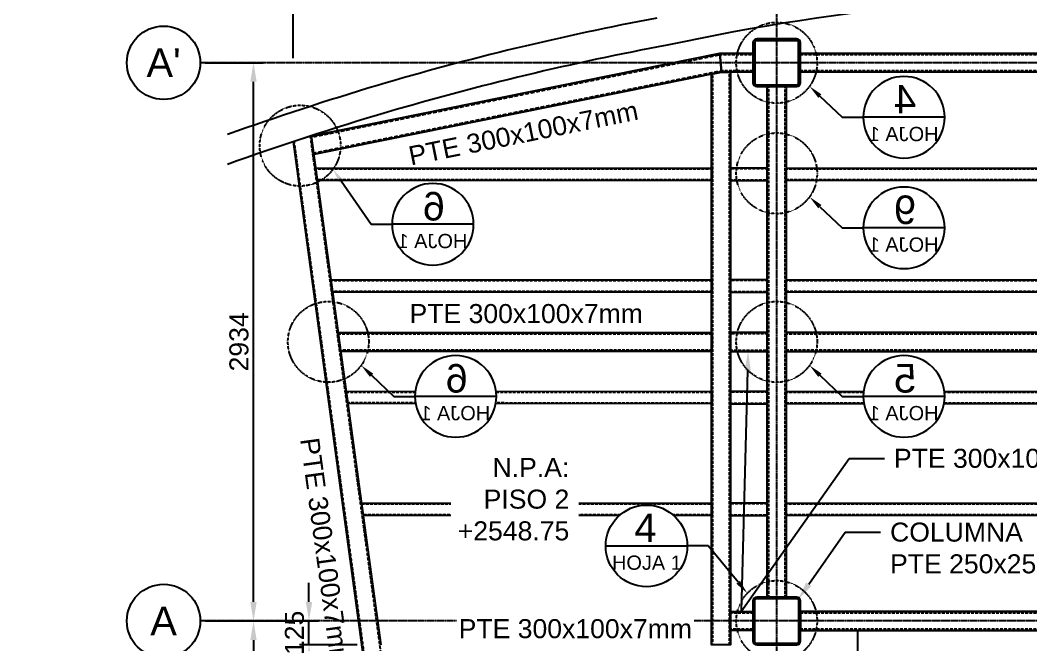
# Model space of a CAD drawing. Header units: millimetres. Extents: x -59786 to 1889966, y -10432 to 69447.
# Drawn here: x 9914 to 15228, y 21635 to 24917 of the extents above; entities that cross this region are included whole.
import ezdxf
from ezdxf import colors
from ezdxf.entities.mleader import LeaderData, LeaderLine
from ezdxf.enums import TextEntityAlignment as Align
from ezdxf.math import Vec2, Vec3

# ---------------------------------------------------------------- set-up
doc = ezdxf.new("R2010")
doc.units = ezdxf.units.MM
doc.header["$LTSCALE"] = 0.2
doc.set_wipeout_variables(frame=1)
doc.linetypes.add('CENTER', pattern=[50.8, 31.75, -6.35, 6.35, -6.35])
doc.linetypes.add('HIDDEN', pattern=[9.525, 6.35, -3.175])
for name, color, linetype in [('EE-5', 7, 'Continuous'), ('EE-TEXTO 1', 4, 'Continuous'), ('EE-TEXTO 2', 2, 'Continuous'), ('SIM-CONCRETO', 8, 'Continuous'), ('SIM-COTAS', 1, 'Continuous'), ('SIM-EJES', 8, 'CENTER'), ('SIM-OCULTOS', 8, 'HIDDEN'), ('SIM-PTE 160x65x4mm', 144, 'Continuous'), ('SIM-PTE 250x250x8mm', 51, 'Continuous'), ('SIM-PTE 300x100x7', 213, 'Continuous')]:
    doc.layers.add(name, color=color, linetype=linetype)
doc.styles.add('ARIAL EE', font='arial.ttf')
doc.styles.get("Standard").update_dxf_attribs({"font": 'arial.ttf'})
doc.dimstyles.new('EE 1_STANDAR', dxfattribs={"dimtxt": 2, "dimasz": 2, "dimexe": 1, "dimexo": 0.5, "dimgap": 0.5, "dimtad": 1, "dimdec": 0, "dimdsep": 46, "dimtxsty": 'ARIAL EE', "dimcen": 1.5, "dimclrd": 256, "dimclre": 256, "dimclrt": 2, "dimadec": 0, "dimazin": 0, "dimtfac": 1, "dimtdec": 0, "dimtix": 1, "dimtmove": 0, "dimatfit": 2, "dimfxl": 1, "dimlwd": -1, "dimlwe": -1, "dimarcsym": 0})

# ---------------------------------------------------------------- blocks, each defined once
blk = doc.blocks.new('ITEM_1')
at = {"layer": 'EE-5'}
blk.add_circle((0, 0), 3.86, dxfattribs=at)
at = {"layer": 'EE-TEXTO 1', "style": 'ARIAL EE', "flags": 4}
blk.add_attdef('EJE', text='', height=3, dxfattribs=at).set_placement((0, 0), align=Align.MIDDLE_CENTER)
blk = doc.blocks.new('*D207')
at = {"layer": 'SIM-COTAS', "color": 2, "transparency": 16777216, "insert": (12833, 21718.7), "char_height": 100, "attachment_point": 5, "style": 'ARIAL EE', "bg_fill": 3, "box_fill_scale": 1.1, "bg_fill_color": 256, "bg_fill_true_color": 13158600, "bg_fill_transparency": 0}
blk.add_mtext('PTE 300x100x7mm', dxfattribs=at)
blk = doc.blocks.new('*D208')
at = {"layer": 'SIM-COTAS', "transparency": 16777216}
for p, q in [((10886.2, 21759.7), (11190.9, 21759.7)), ((11140.9, 21659.7), (11140.9, 18529.7)), ((10886.2, 18429.7), (11190.9, 18429.7))]:
    blk.add_line(p, q, dxfattribs=at)
for points in [[(11124.3, 21659.7), (11157.6, 21659.7), (11140.9, 21759.7)], [(11124.3, 18529.7), (11157.6, 18529.7), (11140.9, 18429.7)]]:
    blk.add_solid(points, dxfattribs=at)
at = {"layer": 'SIM-COTAS', "color": 2, "transparency": 16777216, "insert": (11064.8, 20094.7), "char_height": 100, "attachment_point": 5, "rotation": 90, "style": 'ARIAL EE'}
blk.add_mtext('3330', dxfattribs=at)
blk = doc.blocks.new('*D213')
at = {"layer": 'SIM-COTAS', "transparency": 16777216}
for p, q in [((11432.7, 21859.7), (11432.7, 21959.7)), ((10886.2, 21759.7), (11482.7, 21759.7)), ((11432.7, 21634.7), (11432.7, 21759.7)), ((11685.7, 21634.7), (11382.7, 21634.7)), ((11432.7, 21534.7), (11432.7, 21434.7))]:
    blk.add_line(p, q, dxfattribs=at)
for points in [[(11416, 21859.7), (11449.3, 21859.7), (11432.7, 21759.7)], [(11416, 21534.7), (11449.3, 21534.7), (11432.7, 21634.7)]]:
    blk.add_solid(points, dxfattribs=at)
at = {"layer": 'SIM-COTAS', "color": 2, "transparency": 16777216, "insert": (11356.6, 21697.2), "char_height": 100, "attachment_point": 5, "rotation": 90, "style": 'ARIAL EE'}
blk.add_mtext('125', dxfattribs=at)
blk = doc.blocks.new('*D214')
at = {"layer": 'SIM-COTAS', "transparency": 16777216}
for p, q in [((10886.2, 24693.4), (11190.9, 24693.4)), ((11140.9, 21859.7), (11140.9, 24593.4)), ((10886.2, 21759.7), (11190.9, 21759.7))]:
    blk.add_line(p, q, dxfattribs=at)
for points in [[(11124.3, 24593.4), (11157.6, 24593.4), (11140.9, 24693.4)], [(11124.3, 21859.7), (11157.6, 21859.7), (11140.9, 21759.7)]]:
    blk.add_solid(points, dxfattribs=at)
at = {"layer": 'SIM-COTAS', "color": 2, "transparency": 16777216, "insert": (11064.8, 23226.5), "char_height": 100, "attachment_point": 5, "rotation": 90, "style": 'ARIAL EE'}
blk.add_mtext('2934', dxfattribs=at)
blk = doc.blocks.new('*D215')
at = {"layer": 'SIM-COTAS', "color": 2, "transparency": 16777216, "insert": (11517.9, 22114.3), "char_height": 100, "attachment_point": 5, "rotation": 277.7968, "style": 'ARIAL EE'}
blk.add_mtext('PTE 300x100x7mm', dxfattribs=at)
blk = doc.blocks.new('*D216')
at = {"layer": 'SIM-COTAS', "color": 2, "transparency": 16777216, "insert": (12574.7, 23374.6), "char_height": 100, "attachment_point": 5, "style": 'ARIAL EE'}
blk.add_mtext('PTE 300x100x7mm', dxfattribs=at)
blk = doc.blocks.new('*D217')
at = {"layer": 'SIM-COTAS', "color": 2, "transparency": 16777216, "insert": (16116.7, 23374.6), "char_height": 100, "attachment_point": 5, "style": 'ARIAL EE'}
blk.add_mtext('PTE 300x100x7mm', dxfattribs=at)
blk = doc.blocks.new('*D218')
at = {"layer": 'SIM-COTAS', "color": 2, "transparency": 16777216, "insert": (16041.7, 21885.7), "char_height": 100, "attachment_point": 5, "style": 'ARIAL EE'}
blk.add_mtext('PTE 300x100x7mm', dxfattribs=at)
blk = doc.blocks.new('*D219')
at = {"layer": 'SIM-COTAS', "color": 2, "transparency": 16777216, "insert": (12559.8, 24323), "char_height": 100, "attachment_point": 5, "rotation": 11.4175, "style": 'ARIAL EE'}
blk.add_mtext('PTE 300x100x7mm', dxfattribs=at)
blk = doc.blocks.new('*D220')
at = {"layer": 'SIM-COTAS', "color": 2, "transparency": 16777216, "insert": (16116.7, 24542.7), "char_height": 100, "attachment_point": 5, "style": 'ARIAL EE'}
blk.add_mtext('PTE 300x100x7mm', dxfattribs=at)
blk = doc.blocks.new('*D222')
at = {"layer": 'SIM-COTAS', "transparency": 16777216}
for p, q in [((11348.7, 24718.4), (11348.7, 26299.1)), ((13498.9, 26249.1), (11448.7, 26249.1)), ((13598.9, 26015.2), (13598.9, 26299.1))]:
    blk.add_line(p, q, dxfattribs=at)
for points in [[(11448.7, 26265.8), (11448.7, 26232.5), (11348.7, 26249.1)], [(13498.9, 26265.8), (13498.9, 26232.5), (13598.9, 26249.1)]]:
    blk.add_solid(points, dxfattribs=at)
at = {"layer": 'SIM-COTAS', "color": 2, "transparency": 16777216, "insert": (12473.8, 26325.2), "char_height": 100, "attachment_point": 5, "style": 'ARIAL EE'}
blk.add_mtext('2250', dxfattribs=at)
blk = doc.blocks.new('*D238')
at = {"layer": 'SIM-COTAS', "transparency": 16777216}
for p, q in [((11348.7, 24718.4), (11348.7, 25848.1)), ((11767.5, 25306), (11767.5, 25848.1)), ((11667.5, 25798.1), (11448.7, 25798.1))]:
    blk.add_line(p, q, dxfattribs=at)
for points in [[(11448.7, 25814.8), (11448.7, 25781.4), (11348.7, 25798.1)], [(11667.5, 25814.8), (11667.5, 25781.4), (11767.5, 25798.1)]]:
    blk.add_solid(points, dxfattribs=at)
at = {"layer": 'SIM-COTAS', "color": 2, "transparency": 16777216, "insert": (11558.1, 25874.2), "char_height": 100, "attachment_point": 5, "style": 'ARIAL EE'}
blk.add_mtext('419', dxfattribs=at)
blk = doc.blocks.new('ITEM DETALLE')
at = {"color": 7, "transparency": 16777216}
blk.add_wipeout([(0, 4.29), (-0.84, 4.2), (-1.64, 3.96), (-2.38, 3.56), (-3.03, 3.03), (-3.56, 2.38), (-3.96, 1.64), (-4.2, 0.84), (-4.29, 0), (-4.2, -0.84), (-3.96, -1.64), (-3.56, -2.38), (-3.03, -3.03), (-2.38, -3.56), (-1.64, -3.96), (-0.84, -4.2), (0, -4.29), (0.84, -4.2), (1.64, -3.96), (2.38, -3.56), (3.03, -3.03), (3.56, -2.38), (3.96, -1.64), (4.2, -0.84), (4.29, 0), (4.2, 0.84), (3.96, 1.64), (3.56, 2.38), (3.03, 3.03), (2.38, 3.56), (1.64, 3.96), (0.84, 4.2)], dxfattribs=at)
at = {"layer": 'EE-5', "color": 7, "transparency": 16777216}
blk.add_line((-4.29, 0), (4.29, 0), dxfattribs=at)
blk.add_circle((0, 0), 4.29, dxfattribs=at)
at = {"layer": 'EE-TEXTO 1', "color": 4, "transparency": 16777216, "style": 'ARIAL EE'}
blk.add_attdef('X', text='', height=3, dxfattribs=at).set_placement((-0.11, 1.9), align=Align.MIDDLE_CENTER)
at = {"layer": 'EE-TEXTO 2', "color": 2, "transparency": 16777216, "style": 'ARIAL EE'}
blk.add_attdef('###', text='', height=1.5, dxfattribs=at).set_placement((0.04, -1.76), align=Align.MIDDLE_CENTER)

msp = doc.modelspace()

# ---------------------------------------------------------------- linework, layer by layer
at = {"layer": 'SIM-CONCRETO'}
msp.add_line((11348.718, 24278.09, 0), (11937.641, 19966.286, 3.862), dxfattribs=at)
at = {"layer": 'SIM-CONCRETO', "extrusion": (0.006366, -3.29236e-05, 0.99998), "elevation": 100.919}
msp.add_lwpolyline([(20110.456, 24837.803, -0.05237395), (16136.125, 25046.35, 0.06032356), (13315.412, 24785.632, 0.046335)], format="xyb", dxfattribs=at)
at = {"layer": 'SIM-CONCRETO', "extrusion": (0.000604454, -1.95211e-09, 1), "elevation": -0.053}
for points in [[(13262.047, 24928.216, 0.02534033), (11792.409, 24574.52, 0.02534033)], [(13315.633, 24785.63, 0.0256017), (11845.336, 24433.739, 0.0256017)], [(11792.409, 24574.52, 0.0114425), (11003.806, 24316.565, 0.00768372)], [(11845.336, 24433.739, 0.01498706), (11003.806, 24158.522, 0.0087037)]]:
    msp.add_lwpolyline(points, format="xyb", dxfattribs=at)
at = {"layer": 'SIM-COTAS'}
msp.add_lwpolyline([(14316.742, 21705.293), (14316.742, 20938.451), (14214.849, 20938.451), (14418.635, 20913.451), (14316.742, 20913.451), (14316.742, 20146.609)], dxfattribs=at)
at = {"layer": 'SIM-EJES'}
for p, q in [((13891.742, 17260.694), (13891.742, 26567.979)), ((21304.631, 24693.398), (10861.16, 24693.398)), ((21295.858, 21759.656), (10861.16, 21759.656))]:
    msp.add_line(p, q, dxfattribs=at)
at = {"layer": 'SIM-OCULTOS'}
for p, q in [((11446.685, 24303.009, 0.407), (13592.679, 24736.398, 4.567)), ((13592.679, 24736.398, 0.423), (13766.742, 24736.398, 4.568)), ((14016.742, 24736.398, 3.454), (18216.742, 24736.398, 4.568)), ((13601.277, 24650.398, 4.569), (11457.941, 24217.546, 0.448)), ((13555.936, 21634.656, 2.362), (13555.936, 24634.1, 0.861)), ((13766.742, 24650.398, 4.568), (13601.277, 24650.398, 0.43)), ((13641.936, 24643.398, 0.394), (13641.936, 21634.656, 2.362)), ((18216.742, 24650.398, 4.568), (14016.742, 24650.398, 3.495)), ((13848.742, 24568.398), (13848.742, 21884.656)), ((13934.742, 24568.401, 4.402), (13934.742, 21884.66, 4.402)), ((11438.536, 24307.669, 0), (12029.781, 19978.903, 3.862)), ((11944.576, 19967.236, 3.862), (11355.479, 24280.314, 0)), ((11469.224, 24135.149, 0.427), (13548.936, 24135.149, 0.842)), ((13841.742, 24135.149), (13648.936, 24135.149, 0.414)), ((13941.742, 24135.149), (18291.742, 24135.149)), ((13548.936, 24078.149, 0.842), (11477.029, 24078.149, 0.427)), ((13648.936, 24078.149, 0.414), (13841.742, 24078.149)), ((18291.742, 24078.149), (13941.742, 24078.149)), ((11549.565, 23548.401, 0.427), (13548.936, 23548.401, 0.842)), ((13841.742, 23548.401), (13648.936, 23548.401, 0.414)), ((13941.742, 23548.401), (18291.742, 23548.401)), ((13548.936, 23491.401, 0.842), (11557.37, 23491.401, 0.427)), ((13648.936, 23491.401, 0.414), (13841.742, 23491.401)), ((18291.742, 23491.401), (13941.742, 23491.401)), ((11587.751, 23269.527, 3.456), (13548.936, 23269.528, 7.207)), ((13841.742, 23269.527, 3.454), (13648.826, 23269.528, 7.207)), ((13941.742, 23269.527), (18291.742, 23269.527)), ((13548.936, 23183.528, 7.207), (11599.527, 23183.527, 3.494)), ((13648.826, 23183.528, 7.207), (13841.742, 23183.527, 3.495)), ((18291.742, 23183.527), (13941.742, 23183.527)), ((11629.745, 22962.834, 0), (13548.936, 22961.653, 0.842)), ((13841.742, 22961.653), (13648.936, 22961.653, 0.414)), ((13941.742, 22961.653), (18291.742, 22961.653)), ((13548.936, 22904.653, 0.842), (11637.55, 22905.834, 0)), ((13648.936, 22904.653, 0.414), (13841.742, 22904.653)), ((18291.742, 22904.653), (13941.742, 22904.653)), ((11710.249, 22374.904, 0.427), (13548.936, 22374.904, 0.842)), ((13841.969, 22374.904), (13648.936, 22374.904, 0.414)), ((13941.969, 22374.904), (18291.969, 22374.904)), ((13548.936, 22317.904, 0.842), (11718.054, 22317.904, 0.427)), ((13648.936, 22317.904, 0.414), (13841.969, 22317.904)), ((18291.969, 22317.904), (13941.969, 22317.904)), ((13648.936, 21802.656, 4.296), (13766.742, 21802.656, 4.568)), ((14016.742, 21802.656), (18216.742, 21802.656)), ((13766.742, 21716.656, 4.568), (13648.936, 21716.656, 4.337)), ((18216.742, 21716.656), (14016.742, 21716.656))]:
    msp.add_line(p, q, dxfattribs=at)
for centre in [(13891.742, 24693.398), (11386.162, 24257.669, 0), (13891.742, 24112.343), (11534.418, 23226.527), (13891.742, 23226.527)]:
    msp.add_circle(centre, 212.416, dxfattribs=at)
at = {"layer": 'SIM-PTE 160x65x4mm', "elevation": 0.427}
for points in [[(13548.936, 24074.149), (11477.576, 24074.149), (11468.676, 24139.149), (13548.936, 24139.149)], [(13548.936, 23487.401), (11557.918, 23487.401), (11549.018, 23552.401), (13548.936, 23552.401)], [(13548.936, 22900.653), (11638.098, 22901.834), (11629.198, 22966.834), (13548.936, 22965.653)], [(13548.936, 22313.904), (11718.601, 22313.904), (11709.701, 22378.904), (13548.936, 22378.904)]]:
    msp.add_lwpolyline(points, close=True, dxfattribs=at)
at = {"layer": 'SIM-PTE 160x65x4mm'}
for points in [[(13648.936, 24074.149), (13841.742, 24074.149), (13841.742, 24139.149), (13648.936, 24139.149)], [(18291.742, 24074.149), (13941.742, 24074.149), (13941.742, 24139.149), (18291.742, 24139.149)], [(13648.936, 23487.401), (13841.742, 23487.401), (13841.742, 23552.401), (13648.936, 23552.401)], [(18291.742, 23487.401), (13941.742, 23487.401), (13941.742, 23552.401), (18291.742, 23552.401)], [(13648.936, 22900.653), (13841.742, 22900.653), (13841.742, 22965.653), (13648.936, 22965.653)], [(18291.742, 22900.653), (13941.742, 22900.653), (13941.742, 22965.653), (18291.742, 22965.653)], [(13648.936, 22313.904), (13841.969, 22313.904), (13841.969, 22378.904), (13648.936, 22378.904)], [(18291.969, 22313.904), (13941.969, 22313.904), (13941.969, 22378.904), (18291.969, 22378.904)]]:
    msp.add_lwpolyline(points, close=True, dxfattribs=at)
at = {"layer": 'SIM-PTE 250x250x8mm'}
for points in [[(13786.492, 24568.398), (13996.992, 24568.398, 0.41421356), (14016.742, 24588.148), (14016.742, 24798.648, 0.41421356), (13996.992, 24818.398), (13786.492, 24818.398, 0.41421356), (13766.742, 24798.648), (13766.742, 24588.148, 0.41421356)], [(13786.492, 24577.898), (13996.992, 24577.898, 0.41421356), (14007.242, 24588.148), (14007.242, 24798.648, 0.41421356), (13996.992, 24808.898), (13786.492, 24808.898, 0.41421356), (13776.242, 24798.648), (13776.242, 24588.148, 0.41421356)], [(13786.492, 21634.656), (13996.992, 21634.656, 0.41421356), (14016.742, 21654.406), (14016.742, 21864.906, 0.41421356), (13996.992, 21884.656), (13786.492, 21884.656, 0.41421356), (13766.742, 21864.906), (13766.742, 21654.406, 0.41421356)], [(13786.492, 21642.656), (13996.992, 21642.656, 0.41421356), (14008.742, 21654.406), (14008.742, 21864.906, 0.41421356), (13996.992, 21876.656), (13786.492, 21876.656, 0.41421356), (13774.742, 21864.906), (13774.742, 21654.406, 0.41421356)]]:
    msp.add_lwpolyline(points, format="xyb", close=True, dxfattribs=at)
at = {"layer": 'SIM-PTE 300x100x7', "extrusion": (-9.31023e-09, -9.30717e-10, 1), "elevation": 0}
msp.add_lwpolyline([(11445.3, 24309.87), (13591.98, 24743.398), (13601.976, 24643.398), (11458.893, 24210.597)], close=True, dxfattribs=at)
at = {"layer": 'SIM-PTE 300x100x7'}
for points in [[(13591.98, 24743.398), (13766.742, 24743.398), (13766.742, 24643.398), (13601.976, 24643.398)], [(14016.742, 24743.398), (18216.742, 24743.398), (18216.742, 24643.398), (14016.742, 24643.398)], [(13941.742, 24568.398), (13941.742, 21884.656), (13841.742, 21884.656), (13841.742, 24568.398)], [(11586.792, 23276.527), (13548.936, 23276.528), (13548.936, 23176.528), (11600.485, 23176.527)], [(13841.742, 23276.527), (13648.826, 23276.528), (13648.826, 23176.528), (13841.742, 23176.527)], [(13941.742, 23176.527), (18291.742, 23176.527), (18291.742, 23276.527), (13941.742, 23276.527)], [(13648.936, 21809.656), (13766.742, 21809.656), (13766.742, 21709.656), (13648.936, 21709.656)], [(14016.742, 21709.656), (18216.742, 21709.656), (18216.742, 21809.656), (14016.742, 21809.656)]]:
    msp.add_lwpolyline(points, close=True, dxfattribs=at)
at = {"layer": 'SIM-PTE 300x100x7', "elevation": 0.414}
msp.add_lwpolyline([(13648.936, 24643.398), (13648.936, 21634.656), (13548.936, 21634.656), (13548.936, 24632.686), (13601.976, 24643.398)], close=True, dxfattribs=at)
at = {"layer": 'SIM-PTE 300x100x7', "elevation": 0}
msp.add_lwpolyline([(11811.609, 21634.656), (11445.3, 24309.87), (11348.718, 24278.09), (11710.676, 21634.656)], dxfattribs=at)

# ---------------------------------------------------------------- block references
at = {"layer": 'SIM-COTAS'}
ref = msp.add_blockref('ITEM_1', (10668.303, 24693.398), dxfattribs=dict(at, xscale=50.00000000000001, yscale=50.00000000000001, zscale=50.00000000000001, rotation=179.9999999999999))
ref.add_attrib('EJE', "A'", dxfattribs={"layer": 'EE-TEXTO 1', "height": 150, "style": 'ARIAL EE', "flags": 4}).set_placement((10668.236, 24693.441), align=Align.MIDDLE_CENTER)
ref = msp.add_blockref('ITEM_1', (10668.303, 21759.656), dxfattribs=dict(at, xscale=50.00000000000001, yscale=50.00000000000001, zscale=50.00000000000001, rotation=179.9999999999999))
ref.add_attrib('EJE', 'A', dxfattribs={"layer": 'EE-TEXTO 1', "height": 150, "style": 'ARIAL EE', "flags": 4}).set_placement((10668.236, 21759.7), align=Align.MIDDLE_CENTER)

# ---------------------------------------------------------------- dimensions: what is measured, and where the dimension line sits
dim = msp.add_linear_dim(base=(11348.718, 26249.137), p1=(13598.936, 25990.192, -2.863), p2=(11348.718, 24693.398), dimstyle='EE 1_STANDAR', dxfattribs=at)
dim.commit()
dim.dimension.update_dxf_attribs({"geometry": '*D222', "text_midpoint": (12473.827, 26325.195)})
dim = msp.add_linear_dim(base=(11348.718, 25798.105), p1=(11767.504, 25280.964), p2=(11348.718, 24693.398), dimstyle='EE 1_STANDAR', override={"dimtmove": 1}, dxfattribs=at)
dim.commit()
dim.dimension.update_dxf_attribs({"geometry": '*D238', "text_midpoint": (11558.111, 25874.162)})
dim = msp.add_aligned_dim(p1=(13591.98, 24743.398), p2=(11445.3, 24309.87, 0), distance=283.841, text='PTE 300x100x7mm', dimstyle='EE 1_STANDAR', override={"dimse1": 1, "dimse2": 1, "dimsd1": 1, "dimsd2": 1}, dxfattribs=at)
dim.commit()
dim.dimension.update_dxf_attribs({"geometry": '*D219', "text_midpoint": (12559.765, 24322.996)})
for base, p1, p2, picture, middle in [((18216.742, 24466.57), (14016.742, 24736.398, 3.454), (18216.742, 24736.398, 4.568), '*D220', (16116.742, 24542.661)), ((11600.485, 23298.46), (13548.936, 23176.528, 0.414), (11600.485, 23176.527), '*D216', (12574.711, 23374.552)), ((13941.742, 23298.46), (18291.742, 23176.527), (13941.742, 23176.527), '*D217', (16116.742, 23374.552))]:
    dim = msp.add_linear_dim(base=base, p1=p1, p2=p2, text='PTE 300x100x7mm', dimstyle='EE 1_STANDAR', override={"dimse1": 1, "dimse2": 1, "dimsd1": 1, "dimsd2": 1}, dxfattribs=at)
    dim.commit()
    dim.dimension.update_dxf_attribs({"geometry": picture, "text_midpoint": middle})
for base, p1, p2, picture, middle in [((11140.924, 24693.398), (10861.16, 21759.656), (10861.16, 24693.398), '*D214', (11064.832, 23226.527)), ((11432.654, 21759.656), (11710.676, 21634.656), (10861.16, 21759.656), '*D213', (11356.596, 21697.156)), ((11140.924, 18429.656), (10861.16, 21759.656), (10861.16, 18429.656), '*D208', (11064.832, 20094.656))]:
    dim = msp.add_linear_dim(base=base, p1=p1, p2=p2, angle=90, dimstyle='EE 1_STANDAR', dxfattribs=at)
    dim.commit()
    dim.dimension.update_dxf_attribs({"geometry": picture, "text_midpoint": middle})

# ---------------------------------------------------------------- leaders
at = {"layer": 'SIM-COTAS', "linetype": 'Continuous'}
ml = msp.add_multileader_mtext('Standard', dxfattribs=at)
ml.set_content('{\\C2;PTE 300x100x7mm}', color=256)
ml.set_leader_properties()
ml.build(insert=Vec2(0, 0))
ml.multileader.update_dxf_attribs({"dogleg_length": 0.0025, "arrow_head_size": 100, "scale": 50})
ctx = ml.context
ctx.base_point, ctx.scale, ctx.char_height, ctx.arrow_head_size, ctx.landing_gap_size, ctx.plane_origin = Vec3(16468.299, 23832.043), 50, 100, 100, 50, Vec3(14416.103, 42134.66)
ctx.text_align_type = 2
notes = []
notes.append((ctx, [(1, (1, 1, 0), (17961.503, 23832.043), (-1, 0), 186.178, [(0, [(18777.986, 24643.398)], 0, [])])]))
ctx.mtext.insert, ctx.mtext.width, ctx.mtext.defined_height, ctx.mtext.alignment, ctx.mtext.flow_direction = Vec3(17725.325, 23882.93), 1248.05645, 411.095, 3, 5
ml = msp.add_multileader_mtext('Standard', dxfattribs=at)
ml.set_content('{\\C2;PTE 300x100x7mm}', color=256)
ml.set_leader_properties()
ml.build(insert=Vec2(0, 0))
ml.multileader.update_dxf_attribs({"dogleg_length": 0.0025, "arrow_head_size": 100, "scale": 50})
ctx = ml.context
ctx.base_point, ctx.scale, ctx.char_height, ctx.arrow_head_size, ctx.landing_gap_size, ctx.plane_origin = Vec3(28501.552, 23832.043), 50, 100, 100, 50, Vec3(26449.355, 42134.66)
ctx.text_align_type = 2
notes.append((ctx, [(1, (1, 1, 0), (29994.756, 23832.043), (-1, 0), 186.178, [(0, [(30811.238, 24643.398)], 0, [])])]))
ctx.mtext.insert, ctx.mtext.width, ctx.mtext.defined_height, ctx.mtext.alignment, ctx.mtext.flow_direction = Vec3(29758.578, 23882.93), 1248.05645, 411.095, 3, 5
at = {"layer": 'SIM-COTAS'}
ml = msp.add_multileader_block('Standard', dxfattribs=at)
ml.set_content('ITEM DETALLE', color=256, scale=-50)
ml.set_attribute('X', '4', width=0)
ml.set_attribute('###', 'HOJA 1', width=0)
ml.set_leader_properties(color=256)
ml.build(insert=Vec2(0, 0))
ml.multileader.update_dxf_attribs({"arrow_head_size": 75, "scale": 50})
ctx = ml.context
ctx.base_point, ctx.scale, ctx.char_height, ctx.arrow_head_size, ctx.landing_gap_size, ctx.plane_origin = Vec3(14346.853, 24406.921, 7.968), 50, 200, 75, 100, Vec3(14024.328, 22957.261, 7.968)
ctx.text_align_type = 2
notes.append((ctx, [(1, (1, 1, 0), (14236.501, 24406.921, 7.968), (1, 0), 110.352, [(0, [(14064.42, 24569.693, 7.968)], 0, [])])]))
ctx.block.insert, ctx.block.scale = Vec3(14561.138, 24406.921, 7.968), Vec3(-50, 50, 50)
at = {"layer": 'SIM-COTAS', "linetype": 'Continuous'}
ml = msp.add_multileader_mtext('Standard', dxfattribs=at)
ml.set_content('{\\C2;COLUMNA\\P\\A1;PTE 250x250x8mm}', color=256)
ml.set_leader_properties()
ml.build(insert=Vec2(0, 0))
ml.multileader.update_dxf_attribs({"dogleg_length": 0.0025, "arrow_head_size": 100, "scale": 50})
ctx = ml.context
ctx.base_point, ctx.scale, ctx.char_height, ctx.arrow_head_size, ctx.landing_gap_size, ctx.plane_origin = Vec3(16468.299, 24397.639), 50, 100, 100, 50, Vec3(14416.103, 42717.262)
ctx.text_align_type = 2
notes.append((ctx, [(1, (1, 1, 0), (17961.503, 24397.639), (-1, 0), 186.178, [(0, [(18216.742, 24588.148)], 0, [])])]))
ctx.mtext.insert, ctx.mtext.width, ctx.mtext.defined_height, ctx.mtext.alignment, ctx.mtext.flow_direction = Vec3(17725.325, 24448.491), 1260.96769, 411.095, 3, 5
ml = msp.add_multileader_mtext('Standard', dxfattribs=at)
ml.set_content('{\\C2;COLUMNA\\P\\A1;PTE 250x250x8mm}', color=256)
ml.set_leader_properties()
ml.build(insert=Vec2(0, 0))
ml.multileader.update_dxf_attribs({"dogleg_length": 0.0025, "arrow_head_size": 100, "scale": 50})
ctx = ml.context
ctx.base_point, ctx.scale, ctx.char_height, ctx.arrow_head_size, ctx.landing_gap_size, ctx.plane_origin = Vec3(28501.552, 24416.418), 50, 100, 100, 50, Vec3(26449.355, 42717.262)
ctx.text_align_type = 2
notes.append((ctx, [(1, (1, 1, 0), (29994.756, 24416.418), (-1, 0), 186.178, [(0, [(30249.995, 24588.148)], 0, [])])]))
ctx.mtext.insert, ctx.mtext.width, ctx.mtext.defined_height, ctx.mtext.alignment, ctx.mtext.flow_direction = Vec3(29758.578, 24467.271), 1228.76679, 411.095, 3, 5
at = {"layer": 'SIM-COTAS'}
ml = msp.add_multileader_block('Standard', dxfattribs=at)
ml.set_content('ITEM DETALLE', color=256, scale=-50)
ml.set_attribute('X', '6', width=0)
ml.set_attribute('###', 'HOJA 1', width=0)
ml.set_leader_properties(color=256)
ml.build(insert=Vec2(0, 0))
ml.multileader.update_dxf_attribs({"arrow_head_size": 75, "scale": 50})
ctx = ml.context
ctx.base_point, ctx.scale, ctx.char_height, ctx.arrow_head_size, ctx.landing_gap_size, ctx.plane_origin = Vec3(11869.521, 23844.553, 7.968), 50, 200, 75, 100, Vec3(11518.748, 22521.532, 7.968)
ctx.text_align_type = 2
notes.append((ctx, [(1, (1, 1, 0), (11759.169, 23844.553, 7.968), (1, 0), 110.352, [(0, [(11558.84, 24133.964, 7.968)], 0, [])])]))
ctx.block.insert, ctx.block.scale = Vec3(12083.807, 23844.553, 7.968), Vec3(-50, 50, 50)
ml = msp.add_multileader_block('Standard', dxfattribs=at)
ml.set_content('ITEM DETALLE', color=256, scale=-50)
ml.set_attribute('X', '9', width=0)
ml.set_attribute('###', 'HOJA 1', width=0)
ml.set_leader_properties(color=256)
ml.build(insert=Vec2(0, 0))
ml.multileader.update_dxf_attribs({"arrow_head_size": 75, "scale": 50})
ctx = ml.context
ctx.base_point, ctx.scale, ctx.char_height, ctx.arrow_head_size, ctx.landing_gap_size, ctx.plane_origin = Vec3(14346.853, 23825.867, 7.968), 50, 200, 75, 100, Vec3(14024.328, 22376.207, 7.968)
ctx.text_align_type = 2
notes.append((ctx, [(1, (1, 1, 0), (14236.501, 23825.867, 7.968), (1, 0), 110.352, [(0, [(14064.42, 23988.639, 7.968)], 0, [])])]))
ctx.block.insert, ctx.block.scale = Vec3(14561.138, 23825.867, 7.968), Vec3(-50, 50, 50)
at = {"layer": 'SIM-COTAS', "linetype": 'Continuous'}
ml = msp.add_multileader_mtext('Standard', dxfattribs=at)
ml.set_content('{\\C2;PTE 300x100x7mm}', color=256)
ml.set_leader_properties()
ml.build(insert=Vec2(0, 0))
ml.multileader.update_dxf_attribs({"dogleg_length": 0.0025, "arrow_head_size": 100, "scale": 50})
ctx = ml.context
ctx.base_point, ctx.scale, ctx.char_height, ctx.arrow_head_size, ctx.landing_gap_size, ctx.plane_origin = Vec3(2411.238, 22613.825), 50, 100, 100, 50, Vec3(5770.46, 40916.442)
notes.append((ctx, [(1, (1, 1, 0), (2225.06, 22613.825), (1, 0), 186.178, [(1, [(1694.884, 23176.528), (1660.821, 21809.656)], 0, [])])]))
ctx.mtext.insert, ctx.mtext.rotation, ctx.mtext.width, ctx.mtext.defined_height, ctx.mtext.flow_direction = Vec3(2461.238, 22664.712), 6.28318531, 1248.05645, 411.095, 5
at = {"layer": 'SIM-COTAS'}
ml = msp.add_multileader_block('Standard', dxfattribs=at)
ml.set_content('ITEM DETALLE', color=256, scale=-50)
ml.set_attribute('X', '6', width=0)
ml.set_attribute('###', 'HOJA 1', width=0)
ml.set_leader_properties(color=256)
ml.build(insert=Vec2(0, 0))
ml.multileader.update_dxf_attribs({"arrow_head_size": 75, "scale": 50})
ctx = ml.context
ctx.base_point, ctx.scale, ctx.char_height, ctx.arrow_head_size, ctx.landing_gap_size, ctx.plane_origin = Vec3(11989.529, 22940.05, 7.968), 50, 200, 75, 100, Vec3(11667.004, 21490.391, 7.968)
ctx.text_align_type = 2
notes.append((ctx, [(1, (1, 1, 0), (11879.177, 22940.05, 7.968), (1, 0), 110.352, [(0, [(11707.097, 23102.823, 7.968)], 0, [])])]))
ctx.block.insert, ctx.block.scale = Vec3(12203.815, 22940.05, 7.968), Vec3(-50, 50, 50)
ml = msp.add_multileader_block('Standard', dxfattribs=at)
ml.set_content('ITEM DETALLE', color=256, scale=-50)
ml.set_attribute('X', '5', width=0)
ml.set_attribute('###', 'HOJA 1', width=0)
ml.set_leader_properties(color=256)
ml.build(insert=Vec2(0, 0))
ml.multileader.update_dxf_attribs({"arrow_head_size": 75, "scale": 50})
ctx = ml.context
ctx.base_point, ctx.scale, ctx.char_height, ctx.arrow_head_size, ctx.landing_gap_size, ctx.plane_origin = Vec3(14346.853, 22940.05, 7.968), 50, 200, 75, 100, Vec3(14024.328, 21490.391, 7.968)
ctx.text_align_type = 2
notes.append((ctx, [(1, (1, 1, 0), (14236.501, 22940.05, 7.968), (1, 0), 110.352, [(0, [(14064.42, 23102.823, 7.968)], 0, [])])]))
ctx.block.insert, ctx.block.scale = Vec3(14561.138, 22940.05, 7.968), Vec3(-50, 50, 50)
ml = msp.add_multileader_block('Standard', dxfattribs=at)
ml.set_content('ITEM DETALLE', color=256, scale=50)
ml.set_attribute('X', '4', width=0)
ml.set_attribute('###', 'HOJA 1', width=0)
ml.set_leader_properties(color=256)
ml.build(insert=Vec2(0, 0))
ml.multileader.update_dxf_attribs({"arrow_head_size": 75, "scale": 50})
ctx = ml.context
ctx.base_point, ctx.scale, ctx.char_height, ctx.arrow_head_size, ctx.landing_gap_size, ctx.plane_origin = Vec3(12993.042, 22154.338), 50, 200, 75, 100, Vec3(13806.866, 20748.653)
notes.append((ctx, [(1, (1, 1, 0), (13531.965, 22154.338), (-1, 0), 110.352, [(0, [(13737.091, 21905.272)], 0, [])])]))
ctx.block.insert = Vec3(13207.327, 22154.338)
at = {"layer": 'SIM-COTAS', "linetype": 'Continuous'}
ml = msp.add_multileader_mtext('Standard', dxfattribs=at)
ml.set_content('{\\C2;COLUMNA\\P\\A1;PTE 250x250x8mm}', color=256)
ml.set_leader_properties()
ml.build(insert=Vec2(0, 0))
ml.multileader.update_dxf_attribs({"dogleg_length": 0.0025, "arrow_head_size": 100, "scale": 50})
ctx = ml.context
ctx.base_point, ctx.scale, ctx.char_height, ctx.arrow_head_size, ctx.landing_gap_size, ctx.plane_origin = Vec3(2390.963, 22219.76), 50, 100, 100, 50, Vec3(-2072.15, 39327.764)
notes.append((ctx, [(0, (1, 1, 0), (2204.785, 22219.76), (1, 0), 186.178, [(0, [(1955.856, 21870.691)], 0, [])])]))
ctx.mtext.insert, ctx.mtext.width, ctx.mtext.defined_height, ctx.mtext.flow_direction = Vec3(2440.963, 22270.613), 1494.82669, 411.095, 5
ml = msp.add_multileader_mtext('Standard', dxfattribs=at)
ml.set_content('{\\C2;COLUMNA\\P\\A1;PTE 250x250x8mm}', color=256)
ml.set_leader_properties()
ml.build(insert=Vec2(0, 0))
ml.multileader.update_dxf_attribs({"dogleg_length": 0.0025, "arrow_head_size": 100, "scale": 50})
ctx = ml.context
ctx.base_point, ctx.scale, ctx.char_height, ctx.arrow_head_size, ctx.landing_gap_size, ctx.plane_origin = Vec3(14437.884, 22226.044), 50, 100, 100, 50, Vec3(9974.771, 39327.764)
notes.append((ctx, [(0, (1, 1, 0), (14251.706, 22226.044), (1, 0), 186.178, [(0, [(14002.777, 21870.691)], 0, [])])]))
ctx.mtext.insert, ctx.mtext.width, ctx.mtext.defined_height, ctx.mtext.flow_direction = Vec3(14487.884, 22276.896), 1263.93598, 411.095, 5
for ctx, leaders in notes:
    for number, flags, end, landing, length, lines in leaders:
        leader = LeaderData()
        leader.index, (leader.has_last_leader_line, leader.has_dogleg_vector, leader.attachment_direction) = number, flags
        leader.last_leader_point, leader.dogleg_vector, leader.dogleg_length = Vec3(end), Vec3(landing), length
        for number, points, colour, breaks in lines:
            line = LeaderLine()
            line.index, line.vertices, line.color, line.breaks = number, Vec3.list(points), colors.encode_raw_color(colour), breaks
            leader.lines.append(line)
        ctx.leaders.append(leader)

# ---------------------------------------------------------------- next in the draw order: texts
at = {"layer": 'SIM-COTAS', "color": 2, "insert": (12801.322, 22182.051), "char_height": 100, "width": 571.85598, "attachment_point": 9, "style": 'ARIAL EE', "bg_fill": 3, "box_fill_scale": 1.5, "bg_fill_color": 256, "bg_fill_transparency": 0}
msp.add_mtext('N.P.A: PISO 2\\P+2548.75', dxfattribs=at)

# ---------------------------------------------------------------- next in the draw order: dimensions: what is measured, and where the dimension line sits
at = {"layer": 'SIM-COTAS'}
dim = msp.add_linear_dim(base=(11824.343, 21642.656), p1=(13841.742, 21541.656, 4.568), p2=(11824.343, 21541.656, -0.002), text='PTE 300x100x7mm', dimstyle='EE 1_STANDAR', override={"dimse1": 1, "dimse2": 1, "dimsd1": 1, "dimsd2": 1, "dimtfill": 1}, dxfattribs=at)
dim.commit()
dim.dimension.update_dxf_attribs({"geometry": '*D207', "text_midpoint": (12833.042, 21718.748)})

# ---------------------------------------------------------------- next in the draw order: linework, layer by layer
at = {"layer": 'SIM-OCULTOS'}
msp.add_circle((13891.742, 21759.656), 212.416, dxfattribs=at)

# ---------------------------------------------------------------- next in the draw order: dimensions: what is measured, and where the dimension line sits
at = {"layer": 'SIM-COTAS'}
dim = msp.add_aligned_dim(p1=(11445.3, 24309.87, 0), p2=(12038.169, 19980.051, -4.568), distance=-301.965, text='PTE 300x100x7mm', dimstyle='EE 1_STANDAR', override={"dimse1": 1, "dimse2": 1, "dimsd1": 1, "dimsd2": 1}, dxfattribs=at)
dim.commit()
dim.dimension.update_dxf_attribs({"geometry": '*D215', "text_midpoint": (11517.948, 22114.318, 0)})
dim = msp.add_linear_dim(base=(13866.742, 21809.656), p1=(18216.742, 21716.656), p2=(13866.742, 21716.656), text='PTE 300x100x7mm', dimstyle='EE 1_STANDAR', override={"dimse1": 1, "dimse2": 1, "dimsd1": 1, "dimsd2": 1}, dxfattribs=at)
dim.commit()
dim.dimension.update_dxf_attribs({"geometry": '*D218', "text_midpoint": (16041.742, 21885.748)})

# ---------------------------------------------------------------- next in the draw order: leaders
at = {"layer": 'SIM-COTAS', "linetype": 'Continuous'}
ml = msp.add_multileader_mtext('Standard', dxfattribs=at)
ml.set_content('{\\C2;PTE 300x100x7mm}', color=256)
ml.set_leader_properties()
ml.build(insert=Vec2(0, 0))
ml.multileader.update_dxf_attribs({"dogleg_length": 0.0025, "arrow_head_size": 100, "scale": 50})
ctx = ml.context
ctx.base_point, ctx.scale, ctx.char_height, ctx.arrow_head_size, ctx.landing_gap_size, ctx.plane_origin = Vec3(16468.299, 22613.825), 50, 100, 100, 50, Vec3(14416.103, 40916.442)
ctx.text_align_type = 2
notes = []
notes.append((ctx, [(1, (1, 1, 0), (17961.503, 22613.825), (-1, 0), 186.178, [(1, [(18690.486, 23176.527), (18777.986, 21809.656)], 0, [])])]))
ctx.mtext.insert, ctx.mtext.width, ctx.mtext.defined_height, ctx.mtext.alignment, ctx.mtext.flow_direction = Vec3(17725.325, 22664.712), 1248.05645, 411.095, 3, 5
ml = msp.add_multileader_mtext('Standard', dxfattribs=at)
ml.set_content('{\\C2;PTE 300x100x7mm}', color=256)
ml.set_leader_properties()
ml.build(insert=Vec2(0, 0))
ml.multileader.update_dxf_attribs({"dogleg_length": 0.0025, "arrow_head_size": 100, "scale": 50})
ctx = ml.context
ctx.base_point, ctx.scale, ctx.char_height, ctx.arrow_head_size, ctx.landing_gap_size, ctx.plane_origin = Vec3(28501.552, 22613.825), 50, 100, 100, 50, Vec3(26449.355, 40916.442)
ctx.text_align_type = 2
notes.append((ctx, [(1, (1, 1, 0), (29994.756, 22613.825), (-1, 0), 186.178, [(1, [(30723.738, 23176.527), (30811.238, 21809.656)], 0, [])])]))
ctx.mtext.insert, ctx.mtext.width, ctx.mtext.defined_height, ctx.mtext.alignment, ctx.mtext.flow_direction = Vec3(29758.578, 22664.712), 1248.05645, 411.095, 3, 5
ml = msp.add_multileader_mtext('Standard', dxfattribs=at)
ml.set_content('{\\C2;PTE 300x100x7mm}', color=256)
ml.set_leader_properties()
ml.build(insert=Vec2(0, 0))
ml.multileader.update_dxf_attribs({"dogleg_length": 0.0025, "arrow_head_size": 100, "scale": 50})
ctx = ml.context
ctx.base_point, ctx.scale, ctx.char_height, ctx.arrow_head_size, ctx.landing_gap_size, ctx.plane_origin = Vec3(14458.159, 22613.825), 50, 100, 100, 50, Vec3(17817.381, 40916.442)
notes.append((ctx, [(1, (1, 1, 0), (14271.981, 22613.825), (1, 0), 186.178, [(1, [(13741.805, 23176.528), (13704.361, 21809.656)], 0, [])])]))
ctx.mtext.insert, ctx.mtext.rotation, ctx.mtext.width, ctx.mtext.defined_height, ctx.mtext.flow_direction = Vec3(14508.159, 22664.712), 6.28318531, 1248.05645, 411.095, 5
for ctx, leaders in notes:
    for number, flags, end, landing, length, lines in leaders:
        leader = LeaderData()
        leader.index, (leader.has_last_leader_line, leader.has_dogleg_vector, leader.attachment_direction) = number, flags
        leader.last_leader_point, leader.dogleg_vector, leader.dogleg_length = Vec3(end), Vec3(landing), length
        for number, points, colour, breaks in lines:
            line = LeaderLine()
            line.index, line.vertices, line.color, line.breaks = number, Vec3.list(points), colors.encode_raw_color(colour), breaks
            leader.lines.append(line)
        ctx.leaders.append(leader)

doc.saveas('drawing.dxf')
